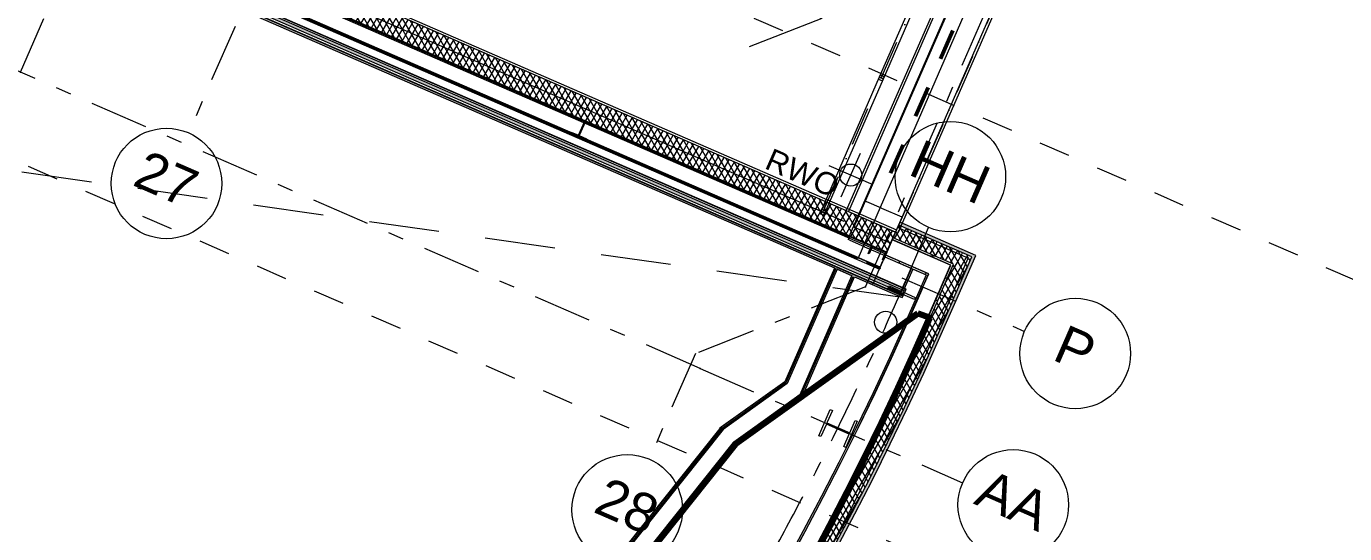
# Model space of a CAD drawing. Header units: millimetres. Extents: x -50172 to 90294, y -80883 to 956680.
# Drawn here: x -9031 to 2893, y -57114 to -52523 of the extents above; entities that cross this region are included whole.
import ezdxf
from ezdxf.enums import TextEntityAlignment as Align

# ---------------------------------------------------------------- set-up
doc = ezdxf.new("R2010")
doc.units = ezdxf.units.MM
doc.header["$MEASUREMENT"] = 0
for name, pattern in [('Dashed', [564.444447, 282.222223, -282.222223]), ('Dot & Dashed', [670.277762, 352.777767, -176.388884, 0, -141.111112]), ('Double Dashed', [1093.611073, 529.166651, -211.666656, 141.111112, -211.666656]), ('Long Dashed', [1058.333302, 634.99999, -423.333311])]:
    doc.linetypes.add(name, pattern=pattern)
for name, color, linetype in [('A-25-M_Curtain_Wall', 7, 'Continuous'), ('A-25-M_Wall_Ext', 7, 'Continuous'), ('A-25-M_Wall_Int', 7, 'Continuous'), ('A-95-MC_Marker_Section_P2.Marker', 7, 'Continuous'), ('COLUMN.IFC Import', 7, 'Continuous'), ('New_A-05-M_Gross_Int_Plant', 7, 'Continuous'), ('New_A-15-MG_Structural_Grid_Phase_2', 7, 'Continuous'), ('New_A-20-M_Floor_Slab', 7, 'Continuous'), ('New_A-20-M_Roof', 7, 'Continuous'), ('New_A-20-M_Roof_Accessory', 7, 'Continuous'), ('New_A-25-M_Wall_Ext', 7, 'Continuous'), ('New_A-25-M_Wall_Int', 7, 'Continuous'), ('New_A-95-D_1_100', 7, 'Continuous')]:
    doc.layers.add(name, color=color, linetype=linetype)
for name, color, linetype, lineweight, true_color in [('A-25-M_Curtain_Wall_Pen_No__69', 7, 'Continuous', 20, 0x606060), ('A-25-M_Wall_Ext_Pen_No__107', 7, 'Continuous', 15, 0xa6a6a6), ('A-25-M_Wall_Int_Pen_No__107', 7, 'Continuous', 15, 0xa6a6a6), ('New_A-15-MG_Structural_Grid_Phase_2_Pen_No__222', 7, 'Continuous', 13, 0x65af33), ('New_A-20-M_Roof_Accessory_Pen_No__61', 7, 'Continuous', 20, 0x6a6a6a), ('New_A-20-M_Roof_Accessory_Pen_No__81', 7, 'Continuous', 20, 0x6a6a6a), ('New_A-25-M_Wall_Ext_Pen_No__64', 7, 'Continuous', 20, 0x606060), ('New_A-25-M_Wall_Int_Pen_No__107', 7, 'Continuous', 15, 0xa6a6a6)]:
    doc.layers.add(name, color=color, linetype=linetype, lineweight=lineweight, true_color=true_color)
for name, color, linetype, lineweight in [('A-25-M_Curtain_Wall_Pen_No__90', 8, 'Continuous', 20), ('A-25-M_Wall_Ext_Pen_No__1', 7, 'Continuous', 13), ('A-25-M_Wall_Ext_Pen_No__87', 8, 'Continuous', 20), ('A-25-M_Wall_Int_Pen_No__1', 7, 'Continuous', 13), ('A-25-M_Wall_Int_Pen_No__87', 8, 'Continuous', 20), ('A-95-MC_Marker_Section_P2.Marker_Pen_No__1', 7, 'Continuous', 13), ('COLUMN.IFC Import_Pen_No__2', 8, 'Continuous', 15), ('New_A-05-M_Gross_Int_Plant_Pen_No__198', 7, 'Continuous', 100), ('New_A-20-M_Floor_Slab_Pen_No__89', 8, 'Continuous', 20), ('New_A-20-M_Roof_Accessory_Pen_No__1', 7, 'Continuous', 13), ('New_A-20-M_Roof_Accessory_Pen_No__156', 5, 'Continuous', 50), ('New_A-20-M_Roof_Pen_No__93', 8, 'Continuous', 13), ('New_A-25-M_Wall_Ext_Pen_No__16', 7, 'Continuous', 20), ('New_A-25-M_Wall_Ext_Pen_No__87', 8, 'Continuous', 20), ('New_A-25-M_Wall_Int_Pen_No__1', 7, 'Continuous', 13), ('New_A-25-M_Wall_Int_Pen_No__87', 8, 'Continuous', 20), ('New_A-95-D_1_100_Pen_No__1', 7, 'Continuous', 13), ('New_A-95-P_Drawing_Pen_No__1', 7, 'Continuous', 13), ('New_A-95-P_Text_1_50_GA_Pen_No__1', 7, 'Continuous', 13), ('New_ArchiCAD Zone Stamps_Pen_No__9', 7, 'Continuous', 13)]:
    doc.layers.add(name, color=color, linetype=linetype, lineweight=lineweight)
doc.styles.add('GENERATED_STYLE_2', font='')
doc.styles.add('GENERATED_STYLE_3', font='')
doc.styles.add('GENERATED_STYLE_4', font='')
doc.styles.get('GENERATED_STYLE_2').set_extended_font_data('Arial', bold=True)
doc.styles.get('GENERATED_STYLE_3').set_extended_font_data('Arial')
doc.styles.get('GENERATED_STYLE_4').set_extended_font_data('Swis721 BT')
doc.dimstyles.new('GENERATED_STYLE__2', dxfattribs={"dimtxt": 300, "dimasz": 95, "dimexe": 0.18, "dimexo": 0, "dimgap": 0.09, "dimtad": 1, "dimdec": 0, "dimzin": 0, "dimdsep": 46, "dimtxsty": 'GENERATED_STYLE_3', "dimblk": 'ARROWHEAD_2', "dimblk1": 'ARROWHEAD_2', "dimblk2": 'ARROWHEAD_2', "dimcen": 0.09, "dimclrd": 7, "dimclre": 7, "dimclrt": 7, "dimadec": 0, "dimazin": 0, "dimtfac": 1, "dimtdec": 4, "dimtmove": 0, "dimatfit": 3, "dimfxl": 1, "dimtolj": 1, "dimtzin": 0, "dimarcsym": 0})
pattern_1 = [(60, (0, 0), (-43.30127, 25), []), (120, (0, 0), (43.30127, 25), [])]
pattern_2 = [(0, (0, 0), (0, 200), [])]

# ---------------------------------------------------------------- blocks, each defined once
blk = doc.blocks.new('VENTS__4_1', base_point=(-27759, -71242))
at = {"layer": 'New_A-05-M_Gross_Int_Plant_Pen_No__198', "linetype": 'Continuous'}
for p, q in [((-969, -55122), (-2621, -56306)), ((-859, -55160), (-969, -55122)), ((-2621, -56306), (-9936, -65482))]:
    blk.add_line(p, q, dxfattribs=at)
blk.add_arc((-26646, -43925), 28129, 246.4404, 336.4588, dxfattribs=at)
at = {"layer": 'New_ArchiCAD Zone Stamps_Pen_No__9'}
for tag, height, style, p in [('ROOM_NAME', 200, 'GENERATED_STYLE_2', (-28182, -70863)), ('measuredAreaCode', 175, 'GENERATED_STYLE_3', (-28335, -71208)), ('DUMMY_649', 175, 'GENERATED_STYLE_3', (-28066, -71325)), ('DUMMY_650', 175, 'GENERATED_STYLE_3', (-27638, -71512)), ('DUMMY_651', 117, 'GENERATED_STYLE_3', (-27394, -71605))]:
    blk.add_attdef(tag, text='', height=height, rotation=336.4404, dxfattribs=dict(at, style=style)).set_placement(p, align=Align.TOP_LEFT)
blk = doc.blocks.new('Morph_1_1')
at = {"layer": 'New_A-20-M_Roof_Pen_No__93', "linetype": 'Continuous', "flags": 128}
for points in [[(870, -48781), (-1592, -54427)], [(-1592, -54427), (-6795, -52158)]]:
    blk.add_lwpolyline(points, dxfattribs=at)
blk = doc.blocks.new('Slab_6_1', base_point=(-1511, -54625))
at = {"layer": 'New_A-20-M_Floor_Slab_Pen_No__89', "linetype": 'Continuous', "flags": 128}
blk.add_lwpolyline([(-1511, -54625), (-7010, -52228), (-4428, -46307), (1065, -48702)], close=True, dxfattribs=at)
blk = doc.blocks.new('Wall_95_1', base_point=(-1377, -54861))
at = {"layer": 'New_A-25-M_Wall_Int_Pen_No__87', "linetype": 'Continuous', "flags": 128}
for points in [[(-6910, -52377), (-6842, -52221)], [(-6842, -52220), (-6823, -52176)], [(-6842, -52221), (-6842, -52220)], [(-6823, -52176), (-6822, -52175)], [(-6822, -52175), (-6816, -52161)], [(-1257, -54586), (-6816, -52161)], [(-6936, -52436), (-6930, -52423)], [(-6936, -52436), (-1721, -54710)], [(-6930, -52422), (-6911, -52378)], [(-6930, -52423), (-6930, -52422)], [(-6911, -52378), (-6910, -52377)], [(-1282, -54644), (-1263, -54600)], [(-1263, -54599), (-1257, -54586)], [(-1263, -54600), (-1263, -54599)], [(-1351, -54801), (-1283, -54645)], [(-1283, -54645), (-1282, -54644)], [(-1540, -54790), (-1377, -54861)], [(-1377, -54861), (-1371, -54847)], [(-1371, -54847), (-1370, -54846)], [(-1370, -54846), (-1351, -54802)], [(-1351, -54802), (-1351, -54801)]]:
    blk.add_lwpolyline(points, dxfattribs=at)
blk = doc.blocks.new('Wall_98_1', base_point=(-2170, -55740))
at = {"layer": 'New_A-25-M_Wall_Ext_Pen_No__87', "linetype": 'Continuous', "flags": 128}
for points in [[(-2170, -55740), (-2760, -56162)], [(-2622, -56307), (-2011, -55869)]]:
    blk.add_lwpolyline(points, dxfattribs=at)
blk = doc.blocks.new('Wall_99_1', base_point=(-2760, -56162))
at = {"layer": 'New_A-25-M_Wall_Ext_Pen_No__87', "linetype": 'Continuous', "flags": 128}
for points in [[(-2760, -56162), (-10074, -65339)], [(-9936, -65482), (-2622, -56307)]]:
    blk.add_lwpolyline(points, dxfattribs=at)
blk = doc.blocks.new('Wall_240_1', base_point=(-610, -52188))
at = {"layer": 'New_A-25-M_Wall_Ext_Pen_No__87', "linetype": 'Continuous', "flags": 128}
for points in [[(-610, -52188), (-1548, -54340)], [(-1213, -54486), (-275, -52334)], [(-1534, -54346), (-1548, -54340)], [(-1531, -54347), (-1534, -54346)], [(-1399, -54405), (-1531, -54347)], [(-1397, -54406), (-1399, -54405)], [(-1396, -54406), (-1397, -54406)], [(-1214, -54485), (-1396, -54406)], [(-1213, -54486), (-1214, -54485)]]:
    blk.add_lwpolyline(points, dxfattribs=at)
blk = doc.blocks.new('*X803')
at = {"layer": 'A-25-M_Wall_Int_Pen_No__107', "linetype": 'Continuous'}
blk.add_hatch(color=256, dxfattribs=at).paths.add_polyline_path([(-1083, -54920), (-7100, -52296), (-7110, -52319), (-1093, -54943)])
blk = doc.blocks.new('Wall_307_1', base_point=(-7125, -52354))
at = {"layer": 'A-25-M_Wall_Int_Pen_No__107', "linetype": 'Continuous'}
blk.add_hatch(color=256, dxfattribs=at).paths.add_polyline_path([(-1102, -54964), (-7119, -52340), (-7125, -52354), (-1108, -54978)])
at = {"layer": 'A-25-M_Wall_Int_Pen_No__107', "linetype": 'Continuous', "lineweight": 0, "true_color": 0x535353}
for points in [[(-1101, -54961), (-7118, -52338), (-7119, -52340), (-1102, -54964)], [(-1074, -54900), (-7091, -52276), (-7092, -52279), (-1075, -54903)]]:
    blk.add_hatch(color=251, dxfattribs=at).paths.add_polyline_path(points)
at = {"layer": 'A-25-M_Wall_Int_Pen_No__1', "linetype": 'Continuous'}
for p, q in [((-1102, -54964), (-7119, -52340)), ((-1101, -54961), (-7118, -52338)), ((-1093, -54943), (-7110, -52319)), ((-1083, -54920), (-7100, -52296)), ((-1075, -54903), (-7092, -52279))]:
    blk.add_line(p, q, dxfattribs=at)
at = {"layer": 'A-25-M_Wall_Int_Pen_No__1', "linetype": 'Continuous', "flags": 128}
for points in [[(-1074, -54900), (-7091, -52276)], [(-1698, -54720), (-1563, -54780)], [(-1540, -54790), (-1108, -54978)], [(-1102, -54964), (-1108, -54978)], [(-1101, -54961), (-1102, -54964)], [(-1093, -54943), (-1101, -54961)], [(-1083, -54920), (-1093, -54943)], [(-1075, -54903), (-1083, -54920)], [(-1074, -54900), (-1075, -54903)]]:
    blk.add_lwpolyline(points, dxfattribs=at)
at = {"layer": 'A-25-M_Wall_Int', "color": 250, "lineweight": 50, "true_color": 0x2a2a2a}
blk.add_blockref('*X803', (0, 0), dxfattribs=at)
blk = doc.blocks.new('Wall_380_1', base_point=(-444, -54595))
at = {"layer": 'A-25-M_Wall_Ext_Pen_No__107', "linetype": 'Continuous'}
blk.add_hatch(color=256, dxfattribs=at).paths.add_polyline_path([(-625, -55010), (-444, -54595), (-480, -54609), (-650, -55000)])
at = {"layer": 'A-25-M_Wall_Ext_Pen_No__107', "linetype": 'Continuous', "lineweight": 0, "true_color": 0x535353}
for points in [[(-781, -54943), (-668, -54683), (-671, -54684), (-783, -54942)], [(-921, -54883), (-868, -54762), (-871, -54763), (-923, -54882)]]:
    blk.add_hatch(color=251, dxfattribs=at).paths.add_polyline_path(points)
at = {"layer": 'A-25-M_Wall_Ext_Pen_No__107', "linetype": 'Continuous'}
h = blk.add_hatch(dxfattribs=at)
h.set_pattern_fill('Plywood_0001', color=256, style=0, pattern_type=2)
h.set_pattern_definition(pattern_2)
h.paths.add_polyline_path([(-765, -54950), (-644, -54674), (-668, -54683), (-781, -54943)])
h = blk.add_hatch(dxfattribs=at)
h.set_pattern_fill('Batt_Insulation_0001', color=256, style=0, pattern_type=2)
h.set_pattern_definition(pattern_1)
h.paths.add_polyline_path([(-673, -54990), (-513, -54622), (-644, -54674), (-765, -54950)])
h = blk.add_hatch(dxfattribs=at)
h.set_pattern_fill('Batt_Insulation_0001', color=256, style=0, pattern_type=2)
h.set_pattern_definition(pattern_1)
h.paths.add_polyline_path([(-650, -55000), (-480, -54609), (-513, -54622), (-673, -54990)])
h = blk.add_hatch(dxfattribs=at)
h.set_pattern_fill('Plaster_0001', color=256, style=0, pattern_type=2)
h.set_pattern_definition([(66.4404, (0, 0), (-158.76755, 69.2305), [0, -100]), (66.4404, (-59.4, 80.45), (-158.76755, 69.2305), [0, -100])])
h.paths.add_polyline_path([(-923, -54882), (-871, -54763), (-891, -54770), (-937, -54876)])
at = {"layer": 'A-25-M_Wall_Ext_Pen_No__1', "linetype": 'Continuous'}
for p, q in [((-783, -54942), (-671, -54684)), ((-781, -54943), (-668, -54683)), ((-765, -54950), (-644, -54674)), ((-673, -54990), (-513, -54622)), ((-650, -55000), (-480, -54609)), ((-923, -54882), (-871, -54763)), ((-921, -54883), (-868, -54762))]:
    blk.add_line(p, q, dxfattribs=at)
at = {"layer": 'A-25-M_Wall_Ext_Pen_No__1', "linetype": 'Continuous', "flags": 128}
for points in [[(-625, -55010), (-444, -54595)], [(-891, -54770), (-937, -54876)]]:
    blk.add_lwpolyline(points, dxfattribs=at)
blk = doc.blocks.new('Wall_381_1', base_point=(-38295, -69817))
at = {"layer": 'A-25-M_Wall_Ext_Pen_No__107', "linetype": 'Continuous'}
h = blk.add_hatch(dxfattribs=at)
h.set_pattern_fill('Batt_Insulation_0001', color=256, style=0, pattern_type=2)
h.set_pattern_definition(pattern_1)
h.paths.add_polyline_path([(-38273, -69770, 0.41731), (-673, -54990), (-765, -54950, -0.417301), (-38232, -69679)])
h = blk.add_hatch(dxfattribs=at)
h.set_pattern_fill('Plywood_0001', color=256, style=0, pattern_type=2)
h.set_pattern_definition(pattern_2)
h.paths.add_polyline_path([(-38232, -69679, 0.417301), (-765, -54950), (-781, -54943, -0.417299), (-38224, -69662)])
at = {"layer": 'A-25-M_Wall_Ext_Pen_No__107', "linetype": 'Continuous', "lineweight": 0, "true_color": 0x535353}
for points in [[(-38224, -69662, 0.417299), (-781, -54943), (-783, -54942, -0.417299), (-38223, -69660)], [(-38161, -69524, 0.417286), (-921, -54883), (-923, -54882, -0.417285), (-38160, -69522)]]:
    blk.add_hatch(color=251, dxfattribs=at).paths.add_polyline_path(points)
at = {"layer": 'A-25-M_Wall_Ext_Pen_No__107', "linetype": 'Continuous'}
h = blk.add_hatch(dxfattribs=at)
h.set_pattern_fill('Plaster_0001', color=256, style=0, pattern_type=2)
h.set_pattern_definition([(201.458, (0, 0), (-63.3617, 161.19955), [0, -100]), (201.458, (-14.85, -98.89), (-63.3617, 161.19955), [0, -100])])
h.paths.add_polyline_path([(-38160, -69522, 0.417285), (-923, -54882), (-937, -54876, -0.417284), (-38154, -69508)])
blk.add_hatch(color=256, dxfattribs=at).paths.add_polyline_path([(-38295, -69817, 0.417314), (-625, -55010), (-650, -55000, -0.417312), (-38283, -69792)])
h = blk.add_hatch(dxfattribs=at)
h.set_pattern_fill('Batt_Insulation_0001', color=256, style=0, pattern_type=2)
h.set_pattern_definition(pattern_1)
h.paths.add_polyline_path([(-38283, -69792, 0.417312), (-650, -55000), (-673, -54990, -0.41731), (-38273, -69770)])
at = {"layer": 'A-25-M_Wall_Ext_Pen_No__1', "linetype": 'Continuous'}
for radius, start, end in [(28318, 246.1585, 336.7618), (28300, 246.159, 336.7619), (28298, 246.159, 336.7619), (28148, 246.1625, 336.7628), (28146, 246.1625, 336.7628), (28131, 246.1629, 336.7629), (28470, 246.1551, 336.7609), (28443, 246.1557, 336.7611), (28418, 246.1562, 336.7612)]:
    blk.add_arc((-26785, -43777), radius, start, end, dxfattribs=at)
blk = doc.blocks.new('Wall_383_1', base_point=(-444, -54595))
at = {"layer": 'A-25-M_Wall_Ext_Pen_No__107', "linetype": 'Continuous'}
h = blk.add_hatch(dxfattribs=at)
h.set_pattern_fill('Batt_Insulation_0001', color=256, style=0, pattern_type=2)
h.set_pattern_definition(pattern_1)
h.paths.add_polyline_path([(-513, -54622), (-1150, -54344), (-1190, -54436), (-644, -54674)])
h = blk.add_hatch(dxfattribs=at)
h.set_pattern_fill('Batt_Insulation_0001', color=256, style=0, pattern_type=2)
h.set_pattern_definition(pattern_1)
h.paths.add_polyline_path([(-480, -54609), (-1140, -54321), (-1150, -54344), (-513, -54622)])
blk.add_hatch(color=256, dxfattribs=at).paths.add_polyline_path([(-444, -54595), (-1130, -54296), (-1140, -54321), (-480, -54609)])
h = blk.add_hatch(dxfattribs=at)
h.set_pattern_fill('Plywood_0001', color=256, style=0, pattern_type=2)
h.set_pattern_definition(pattern_2)
h.paths.add_polyline_path([(-644, -54674), (-1190, -54436), (-1198, -54452), (-668, -54683)])
at = {"layer": 'A-25-M_Wall_Ext_Pen_No__107', "linetype": 'Continuous', "lineweight": 0, "true_color": 0x535353}
for points in [[(-668, -54683), (-1198, -54452), (-1198, -54454), (-671, -54684)], [(-868, -54762), (-1258, -54592), (-1259, -54593), (-871, -54763)]]:
    blk.add_hatch(color=251, dxfattribs=at).paths.add_polyline_path(points)
at = {"layer": 'A-25-M_Wall_Ext_Pen_No__107', "linetype": 'Continuous'}
h = blk.add_hatch(dxfattribs=at)
h.set_pattern_fill('Plaster_0001', color=256, style=0, pattern_type=2)
h.set_pattern_definition([(156.4404, (0, 0), (69.2305, 158.76755), [0, -100]), (156.4404, (-80.45, -59.4), (69.2305, 158.76755), [0, -100])])
h.paths.add_polyline_path([(-871, -54763), (-1259, -54593), (-1265, -54607), (-891, -54770)])
at = {"layer": 'A-25-M_Wall_Ext_Pen_No__1', "linetype": 'Continuous'}
for p, q in [((-513, -54622), (-1150, -54344)), ((-480, -54609), (-1140, -54321)), ((-668, -54683), (-1198, -54452)), ((-671, -54684), (-1198, -54454)), ((-644, -54674), (-1190, -54436)), ((-871, -54763), (-1259, -54593)), ((-868, -54762), (-1258, -54592))]:
    blk.add_line(p, q, dxfattribs=at)
at = {"layer": 'A-25-M_Wall_Ext_Pen_No__1', "linetype": 'Continuous', "flags": 128}
for points in [[(-1130, -54296), (-1265, -54607)], [(-444, -54595), (-1130, -54296)], [(-1265, -54607), (-891, -54770)]]:
    blk.add_lwpolyline(points, dxfattribs=at)
blk = doc.blocks.new('Wall_384_1', base_point=(-1111, -54250))
at = {"layer": 'A-25-M_Wall_Int_Pen_No__87', "linetype": 'Continuous', "flags": 128}
for points in [[(-1445, -54104), (-1544, -54330)], [(-1431, -54110), (-1445, -54104)], [(-1429, -54111), (-1431, -54110)], [(-1297, -54169), (-1429, -54111)], [(-1294, -54170), (-1297, -54169)], [(-1293, -54170), (-1294, -54170)], [(-1111, -54250), (-1293, -54170)], [(-1263, -54599), (-1111, -54250)], [(-1111, -54250), (-1111, -54250)], [(-1583, -54421), (-1597, -54453)], [(-1584, -54459), (-1597, -54453)], [(-1581, -54461), (-1584, -54459)], [(-1449, -54518), (-1581, -54461)], [(-1446, -54519), (-1449, -54518)], [(-1446, -54520), (-1446, -54519)], [(-1264, -54599), (-1446, -54520)], [(-1263, -54599), (-1264, -54599)]]:
    blk.add_lwpolyline(points, dxfattribs=at)
blk = doc.blocks.new('Wall_386_1', base_point=(843, -48606))
at = {"layer": 'A-25-M_Wall_Ext_Pen_No__87', "linetype": 'Continuous', "flags": 128}
for points in [[(706, -48922), (-1595, -54199)], [(-1504, -54239), (797, -48962)], [(-1595, -54199), (-1594, -54199)], [(-1594, -54199), (-1504, -54239)]]:
    blk.add_lwpolyline(points, dxfattribs=at)
blk = doc.blocks.new('Wall_387_1', base_point=(-1721, -54710))
at = {"layer": 'A-25-M_Wall_Ext_Pen_No__87', "linetype": 'Continuous', "flags": 128}
for points in [[(-1721, -54710), (-2170, -55740)], [(-2011, -55869), (-1540, -54790)]]:
    blk.add_lwpolyline(points, dxfattribs=at)
blk = doc.blocks.new('Wall_390_1', base_point=(-6943, -52084))
at = {"layer": 'A-25-M_Wall_Ext_Pen_No__87', "linetype": 'Continuous', "flags": 128}
for points in [[(-6943, -52084), (-6942, -52082)], [(-6943, -52084), (-6792, -52150)], [(-6942, -52082), (-6903, -51993)], [(-6752, -52059), (-6903, -51993)], [(-1635, -54290), (-6660, -52099)], [(-6700, -52190), (-1675, -54381)]]:
    blk.add_lwpolyline(points, dxfattribs=at)
blk = doc.blocks.new('Wall_395_1', base_point=(-1721, -54710))
at = {"layer": 'A-25-M_Wall_Ext_Pen_No__107', "linetype": 'Continuous'}
for points in [[(-1721, -54710), (-2170, -55740), (-2160, -55748), (-1710, -54715)], [(-1710, -54715), (-2160, -55748), (-2150, -55756), (-1698, -54720)], [(-2021, -55861), (-1551, -54785), (-1563, -54780), (-2031, -55853)], [(-2011, -55869), (-1540, -54790), (-1551, -54785), (-2021, -55861)]]:
    blk.add_hatch(color=256, dxfattribs=at).paths.add_polyline_path(points)
at = {"layer": 'A-25-M_Wall_Ext_Pen_No__1', "linetype": 'Continuous'}
for p, q in [((-1710, -54715), (-2160, -55748)), ((-1698, -54720), (-2150, -55756)), ((-2031, -55853), (-1563, -54780)), ((-2021, -55861), (-1551, -54785))]:
    blk.add_line(p, q, dxfattribs=at)
at = {"layer": 'A-25-M_Wall_Ext_Pen_No__1', "linetype": 'Continuous', "flags": 128}
for points in [[(-1721, -54710), (-2170, -55740)], [(-1563, -54780), (-1698, -54720)], [(-2011, -55869), (-1540, -54790)]]:
    blk.add_lwpolyline(points, dxfattribs=at)
blk = doc.blocks.new('Wall_396_1', base_point=(-2170, -55740))
at = {"layer": 'A-25-M_Wall_Ext_Pen_No__107', "linetype": 'Continuous'}
for points in [[(-2170, -55740), (-2746, -56152), (-2737, -56162), (-2160, -55748)], [(-2160, -55748), (-2737, -56162), (-2728, -56171), (-2150, -55756)], [(-2617, -56288), (-2021, -55861), (-2031, -55853), (-2625, -56279)], [(-2608, -56297), (-2011, -55869), (-2021, -55861), (-2617, -56288)]]:
    blk.add_hatch(color=256, dxfattribs=at).paths.add_polyline_path(points)
at = {"layer": 'A-25-M_Wall_Ext_Pen_No__1', "linetype": 'Continuous'}
for p, q in [((-2160, -55748), (-2737, -56162)), ((-2150, -55756), (-2728, -56171)), ((-2625, -56279), (-2031, -55853)), ((-2617, -56288), (-2021, -55861))]:
    blk.add_line(p, q, dxfattribs=at)
at = {"layer": 'A-25-M_Wall_Ext_Pen_No__1', "linetype": 'Continuous', "flags": 128}
for points in [[(-2170, -55740), (-2746, -56152)], [(-2608, -56297), (-2011, -55869)]]:
    blk.add_lwpolyline(points, dxfattribs=at)
blk = doc.blocks.new('Wall_397_1', base_point=(-2746, -56152))
at = {"layer": 'A-25-M_Wall_Ext_Pen_No__107', "linetype": 'Continuous'}
for points in [[(-2746, -56152), (-10078, -65341), (-10069, -65350), (-2737, -56162)], [(-2737, -56162), (-10069, -65350), (-10060, -65359), (-2728, -56171)], [(-9948, -65476), (-2617, -56288), (-2625, -56279), (-9956, -65467)], [(-9939, -65485), (-2608, -56297), (-2617, -56288), (-9948, -65476)]]:
    blk.add_hatch(color=256, dxfattribs=at).paths.add_polyline_path(points)
at = {"layer": 'A-25-M_Wall_Ext_Pen_No__1', "linetype": 'Continuous'}
for p, q in [((-2737, -56162), (-10069, -65350)), ((-2728, -56171), (-10060, -65359)), ((-9956, -65467), (-2625, -56279)), ((-9948, -65476), (-2617, -56288))]:
    blk.add_line(p, q, dxfattribs=at)
at = {"layer": 'A-25-M_Wall_Ext_Pen_No__1', "linetype": 'Continuous', "flags": 128}
for points in [[(-2746, -56152), (-10078, -65341)], [(-9939, -65485), (-2608, -56297)]]:
    blk.add_lwpolyline(points, dxfattribs=at)
blk = doc.blocks.new('Railing Horizontal 19_5')
at = {"layer": 'New_A-25-M_Wall_Ext_Pen_No__16', "linetype": 'Dot & Dashed'}
blk.add_line((0, 0), (1510, 0), dxfattribs=at)
at = {"layer": 'New_A-25-M_Wall_Ext_Pen_No__64', "linetype": 'Continuous'}
for p, q in [((20, 20), (-20, 20)), ((-20, 20), (-20, -20)), ((0, 20), (0, -20)), ((1510, 20), (0, 20)), ((20, -20), (20, 20)), ((1530, 20), (1490, 20)), ((1490, 20), (1490, -20)), ((1510, -20), (1510, 20)), ((1530, -20), (1530, 20)), ((-20, -20), (20, -20)), ((0, -20), (1510, -20)), ((1490, -20), (1530, -20))]:
    blk.add_line(p, q, dxfattribs=at)
blk = doc.blocks.new('Railing Horizontal 19_7')
at = {"layer": 'New_A-25-M_Wall_Ext_Pen_No__16', "linetype": 'Dot & Dashed'}
blk.add_line((0, 0), (1325, 0), dxfattribs=at)
at = {"layer": 'New_A-25-M_Wall_Ext_Pen_No__64', "linetype": 'Continuous'}
for p, q in [((20, 20), (-20, 20)), ((-20, 20), (-20, -20)), ((0, 20), (0, -20)), ((1325, 20), (0, 20)), ((20, -20), (20, 20)), ((1345, 20), (1305, 20)), ((1305, 20), (1305, -20)), ((1325, -20), (1325, 20)), ((1345, -20), (1345, 20)), ((-20, -20), (20, -20)), ((0, -20), (1325, -20)), ((1305, -20), (1345, -20))]:
    blk.add_line(p, q, dxfattribs=at)
blk = doc.blocks.new('Standard grid marker_15')
at = {"layer": 'New_A-15-MG_Structural_Grid_Phase_2_Pen_No__222', "linetype": 'Double Dashed'}
for q in [(0, 0), (20064, 0)]:
    blk.add_line((2591, 0), q, dxfattribs=at)
at = {"layer": 'New_A-15-MG_Structural_Grid_Phase_2_Pen_No__222', "linetype": 'Continuous'}
blk.add_circle((-500, 0), 500, dxfattribs=at)
at = {"layer": 'New_A-15-MG_Structural_Grid_Phase_2_Pen_No__222', "linetype": 'Double Dashed'}
blk.add_point((2591, 0), dxfattribs=at)
blk.add_point((2591, 0), dxfattribs=at)
at = {"layer": 'New_A-15-MG_Structural_Grid_Phase_2_Pen_No__222', "style": 'GENERATED_STYLE_4'}
for tag, p in [('AC_MarkerText_1_0', (-500, 43)), ('AC_MarkerText_1_1', (23154, 43))]:
    blk.add_attdef(tag, text='', height=350, rotation=180, dxfattribs=at).set_placement(p, align=Align.MIDDLE_CENTER)
blk = doc.blocks.new('Standard grid marker_22')
at = {"layer": 'New_A-15-MG_Structural_Grid_Phase_2_Pen_No__222', "linetype": 'Double Dashed'}
blk.add_line((0, 0), (1480, 0), dxfattribs=at)
for p in [(0, 0), (1480, 0)]:
    blk.add_point(p, dxfattribs=at)
blk = doc.blocks.new('Standard grid marker_26')
at = {"layer": 'New_A-15-MG_Structural_Grid_Phase_2_Pen_No__222', "linetype": 'Double Dashed'}
for p in [(-311, 27976), (-826, 27970)]:
    blk.add_line(p, (-826, 27970), dxfattribs=at)
at = {"layer": 'New_A-15-MG_Structural_Grid_Phase_2_Pen_No__222', "linetype": 'Continuous'}
blk.add_circle((-1326, 27965), 500, dxfattribs=at)
at = {"layer": 'New_A-15-MG_Structural_Grid_Phase_2_Pen_No__222', "linetype": 'Double Dashed'}
blk.add_arc((0, 0), 27978, 0, 90.636, dxfattribs=at)
blk.add_point((-826, 27970), dxfattribs=at)
at = {"layer": 'New_A-15-MG_Structural_Grid_Phase_2_Pen_No__222', "style": 'GENERATED_STYLE_4'}
blk.add_attdef('AC_MarkerText_1', text='', height=350, rotation=90.3066, dxfattribs=at).set_placement((-1326, 28008), align=Align.MIDDLE_CENTER)
blk = doc.blocks.new('Column 119')
at = {"layer": 'COLUMN.IFC Import_Pen_No__2', "linetype": 'Continuous'}
for p, q in [((-37.5, 65), (-37.5, 75)), ((-37.5, 75), (37.5, 75)), ((32, 65), (-37.5, 65)), ((32, -65), (32, 65)), ((37.5, 75), (37.5, -75)), ((-37.5, -75), (-37.5, -65)), ((-37.5, -65), (32, -65)), ((37.5, -75), (-37.5, -75))]:
    blk.add_line(p, q, dxfattribs=at)
blk = doc.blocks.new('Column 145')
at = {"layer": 'COLUMN.IFC Import_Pen_No__2', "linetype": 'Continuous'}
for p, q in [((-129.4, 133.35), (129.4, 133.35)), ((-129.4, 112.85), (-129.4, 133.35)), ((129.4, 133.35), (129.4, 112.85)), ((-6.4, 112.85), (-129.4, 112.85)), ((-6.4, -112.85), (-6.4, 112.85)), ((6.4, 112.85), (6.4, -112.85)), ((129.4, 112.85), (6.4, 112.85)), ((-129.4, -112.85), (-6.4, -112.85)), ((-129.4, -133.35), (-129.4, -112.85)), ((6.4, -112.85), (129.4, -112.85)), ((129.4, -112.85), (129.4, -133.35)), ((129.4, -133.35), (-129.4, -133.35))]:
    blk.add_line(p, q, dxfattribs=at)
blk = doc.blocks.new('Column 147')
at = {"layer": 'COLUMN.IFC Import_Pen_No__2', "linetype": 'Continuous'}
for p, q in [((-76.1, 76.2), (76.1, 76.2)), ((-76.1, 69.4), (-76.1, 76.2)), ((-2.9, 69.4), (-76.1, 69.4)), ((-2.9, -69.4), (-2.9, 69.4)), ((2.9, 69.4), (2.9, -69.4)), ((76.1, 69.4), (2.9, 69.4)), ((76.1, 76.2), (76.1, 69.4)), ((-76.1, -69.4), (-2.9, -69.4)), ((-76.1, -76.2), (-76.1, -69.4)), ((76.1, -76.2), (-76.1, -76.2)), ((2.9, -69.4), (76.1, -69.4)), ((76.1, -69.4), (76.1, -76.2))]:
    blk.add_line(p, q, dxfattribs=at)
blk = doc.blocks.new('Beam_3_1', base_point=(1134, -49109))
at = {"layer": 'A-25-M_Curtain_Wall_Pen_No__69', "linetype": 'Dot & Dashed'}
blk.add_line((1134, -49109), (-1167, -54385), dxfattribs=at)
at = {"layer": 'A-25-M_Curtain_Wall_Pen_No__90', "linetype": 'Continuous'}
for p, q in [((687, -48914), (-1614, -54190)), ((1153, -49117), (-1148, -54394)), ((-1614, -54190), (-1148, -54394))]:
    blk.add_line(p, q, dxfattribs=at)
blk = doc.blocks.new('Beam_6_1', base_point=(-6791, -52150))
at = {"layer": 'A-25-M_Curtain_Wall_Pen_No__69', "linetype": 'Dot & Dashed'}
blk.add_line((-6791, -52150), (-1249, -54567), dxfattribs=at)
at = {"layer": 'A-25-M_Curtain_Wall_Pen_No__90', "linetype": 'Continuous'}
for p, q in [((-6501, -52036), (-1161, -54365)), ((-6791, -52150), (-1249, -54567)), ((-1249, -54567), (-1161, -54365))]:
    blk.add_line(p, q, dxfattribs=at)
blk = doc.blocks.new('Polyline_1_1', base_point=(-1835, -52450))
at = {"layer": 'New_A-20-M_Roof_Accessory_Pen_No__1', "linetype": 'Continuous'}
for q in [(-2094, -51792), (-2493, -52709)]:
    blk.add_line((-1835, -52450), q, dxfattribs=at)
at = {"layer": 'New_A-20-M_Roof_Accessory_Pen_No__81', "linetype": 'Continuous', "flags": 128}
blk.add_lwpolyline([(-1835, -52450), (-5147, -51007)], dxfattribs=at)
blk = doc.blocks.new('*D1318')
at = {"layer": 'New_A-95-D_1_100_Pen_No__1', "linetype": 'Continuous'}
for p, q in [((-21208, -48775), (-21032, -48554)), ((-21023, -48601), (-21158, -48654)), ((-21138, -48589), (-21091, -48628)), ((-21091, -48628), (-6215, -60497)), ((-6333, -60645), (-6157, -60424)), ((-6282, -60524), (-6148, -60471)), ((-6215, -60497), (-6167, -60535))]:
    blk.add_line(p, q, dxfattribs=at)
at = {"layer": 'New_A-95-D_1_100_Pen_No__1', "insert": (-14107, -54123), "char_height": 300, "attachment_point": 7, "rotation": 321.4127, "style": 'GENERATED_STYLE_3'}
blk.add_mtext('\\A1;{\\fArial|b0|i0|c0|p34;19,031}', dxfattribs=at)
blk = doc.blocks.new('ARROWHEAD_2')
at = {"color": 0, "linetype": 'Continuous', "lineweight": 0}
for p, q in [((0, 0), (-1, 0)), ((-0.38, -0.66), (0.38, 0.66))]:
    blk.add_line(p, q, dxfattribs=at)
blk = doc.blocks.new('Wall_457_1', base_point=(-1315, -54719))
at = {"layer": 'New_A-25-M_Wall_Int_Pen_No__107', "linetype": 'Continuous'}
h = blk.add_hatch(dxfattribs=at)
h.set_pattern_fill('Batt_Insulation_0001', color=256, style=0, pattern_type=2)
h.set_pattern_definition(pattern_1)
h.paths.add_polyline_path([(-1169, -54385), (-6877, -51896), (-6957, -52078), (-1249, -54567)])
for points in [[(-1169, -54384), (-6877, -51895), (-6877, -51896), (-1169, -54385)], [(-1249, -54567), (-6957, -52078), (-6957, -52079), (-1249, -54568)]]:
    blk.add_hatch(color=256, dxfattribs=at).paths.add_polyline_path(points)
at = {"layer": 'New_A-25-M_Wall_Int_Pen_No__107', "linetype": 'Continuous', "lineweight": 0, "true_color": 0x535353}
for points in [[(-1249, -54568), (-6957, -52079), (-6958, -52082), (-1250, -54571)], [(-1308, -54702), (-7016, -52214), (-7017, -52216), (-1309, -54705)]]:
    blk.add_hatch(color=251, dxfattribs=at).paths.add_polyline_path(points)
at = {"layer": 'New_A-25-M_Wall_Int_Pen_No__107', "linetype": 'Continuous'}
h = blk.add_hatch(dxfattribs=at)
h.set_pattern_fill('Plaster_0001', color=256, style=0, pattern_type=2)
h.set_pattern_definition([(156.4404, (0, 0), (69.2305, 158.76755), [0, -100]), (156.4404, (-80.45, -59.4), (69.2305, 158.76755), [0, -100])])
h.paths.add_polyline_path([(-1309, -54705), (-7017, -52216), (-7023, -52230), (-1315, -54719)])
at = {"layer": 'New_A-25-M_Wall_Int_Pen_No__1', "linetype": 'Continuous'}
for p, q in [((-1169, -54385), (-6877, -51896)), ((-1250, -54571), (-6958, -52082)), ((-1249, -54567), (-6957, -52078)), ((-1249, -54568), (-6957, -52079)), ((-1309, -54705), (-7017, -52216)), ((-1308, -54702), (-7016, -52214))]:
    blk.add_line(p, q, dxfattribs=at)
at = {"layer": 'New_A-25-M_Wall_Int_Pen_No__1', "linetype": 'Continuous', "flags": 128}
for points in [[(-6877, -51895), (-7023, -52230)], [(-1169, -54384), (-6877, -51895)], [(-7023, -52230), (-1315, -54719)], [(-1315, -54719), (-1169, -54384)]]:
    blk.add_lwpolyline(points, dxfattribs=at)
blk = doc.blocks.new('Standard grid marker_35')
at = {"layer": 'New_A-15-MG_Structural_Grid_Phase_2_Pen_No__222', "linetype": 'Double Dashed'}
for p, q in [((1042, 1170), (0, 1170)), ((2212, 0), (1042, 1170)), ((2212, 0), (53473, 0))]:
    blk.add_line(p, q, dxfattribs=at)
at = {"layer": 'New_A-15-MG_Structural_Grid_Phase_2_Pen_No__222', "linetype": 'Continuous'}
blk.add_circle((-500, 1170), 500, dxfattribs=at)
at = {"layer": 'New_A-15-MG_Structural_Grid_Phase_2_Pen_No__222', "linetype": 'Double Dashed'}
blk.add_point((2212, 0), dxfattribs=at)
at = {"layer": 'New_A-15-MG_Structural_Grid_Phase_2_Pen_No__222', "style": 'GENERATED_STYLE_4'}
for tag, p in [('AC_MarkerText_1_0', (-500, 1206)), ('AC_MarkerText_1_1', (56184, 1206))]:
    blk.add_attdef(tag, text='', height=350, rotation=270, dxfattribs=at).set_placement(p, align=Align.MIDDLE_CENTER)
blk = doc.blocks.new('Standard grid marker_42')
at = {"layer": 'New_A-15-MG_Structural_Grid_Phase_2_Pen_No__222', "linetype": 'Double Dashed'}
for q in [(0, 0), (16869, 0)]:
    blk.add_line((6679, 0), q, dxfattribs=at)
at = {"layer": 'New_A-15-MG_Structural_Grid_Phase_2_Pen_No__222', "linetype": 'Continuous'}
blk.add_circle((-500, 0), 500, dxfattribs=at)
at = {"layer": 'New_A-15-MG_Structural_Grid_Phase_2_Pen_No__222', "linetype": 'Double Dashed'}
blk.add_point((6679, 0), dxfattribs=at)
blk.add_point((6679, 0), dxfattribs=at)
at = {"layer": 'New_A-15-MG_Structural_Grid_Phase_2_Pen_No__222', "style": 'GENERATED_STYLE_4'}
for tag, p in [('AC_MarkerText_1_0', (-500, 43)), ('AC_MarkerText_1_1', (24048, 43))]:
    blk.add_attdef(tag, text='', height=350, rotation=180, dxfattribs=at).set_placement(p, align=Align.MIDDLE_CENTER)
blk = doc.blocks.new('Standard grid marker_47')
at = {"layer": 'New_A-15-MG_Structural_Grid_Phase_2_Pen_No__222', "linetype": 'Double Dashed'}
blk.add_line((1051, 0), (0, 0), dxfattribs=at)
at = {"layer": 'New_A-15-MG_Structural_Grid_Phase_2_Pen_No__222', "linetype": 'Continuous'}
blk.add_circle((-500, 0), 500, dxfattribs=at)
at = {"layer": 'New_A-15-MG_Structural_Grid_Phase_2_Pen_No__222', "style": 'GENERATED_STYLE_4'}
for tag, p in [('AC_MarkerText_1_0', (-500, 41)), ('AC_MarkerText_1_1', (22613, 41))]:
    blk.add_attdef(tag, text='', height=350, rotation=270, dxfattribs=at).set_placement(p, align=Align.MIDDLE_CENTER)
blk = doc.blocks.new('Cutting Plane_6_1', base_point=(10470, -62287))
at = {"layer": 'A-95-MC_Marker_Section_P2.Marker_Pen_No__1', "linetype": 'Dashed'}
blk.add_line((3665, -59319), (-44301, -38404), dxfattribs=at)
blk = doc.blocks.new('Cutting Plane_8_1', base_point=(12010, -58755))
at = {"layer": 'A-95-MC_Marker_Section_P2.Marker_Pen_No__1', "linetype": 'Dashed'}
blk.add_line((11781, -58655), (-40955, -35660), dxfattribs=at)

msp = doc.modelspace()

# ---------------------------------------------------------------- linework, layer by layer
at = {"layer": 'New_A-20-M_Roof_Accessory_Pen_No__156', "linetype": 'Dashed', "flags": 128}
msp.add_lwpolyline([(-1213.9, -53852.7), (967.4, -48850.2)], dxfattribs=at)
at = {"layer": 'New_A-20-M_Roof_Accessory_Pen_No__61', "linetype": 'Continuous', "flags": 128}
for points in [[(-1660.2, -54066.4), (-1487.5, -53670.5)], [(-1771.8, -53782.2), (-1375.9, -53954.8)]]:
    msp.add_lwpolyline(points, dxfattribs=at)
at = {"layer": 'New_A-20-M_Roof_Accessory_Pen_No__61', "linetype": 'Continuous'}
for centre in [(-1573.8, -53868.5), (-1258, -55200.5)]:
    msp.add_circle(centre, 100, dxfattribs=at)
at = {"layer": 'New_A-95-P_Drawing_Pen_No__1', "linetype": 'Long Dashed'}
msp.add_line((-1107.7, -54978), (-29877.6, -50873.6), dxfattribs=at)

# ---------------------------------------------------------------- block references
at = {"layer": 'A-25-M_Curtain_Wall', "color": 8, "lineweight": 20}
for name, p in [('Beam_3_1', (1133.6, -49108.5)), ('Beam_6_1', (-6791.5, -52150.4))]:
    msp.add_blockref(name, p, dxfattribs=at)
at = {"layer": 'A-25-M_Wall_Ext', "color": 250, "lineweight": 50, "true_color": 0x2a2a2a}
for name, p in [('Wall_386_1', (843.4, -48605.6)), ('Wall_390_1', (-6943.2, -52084.3)), ('Wall_383_1', (-444.3, -54595.2)), ('Wall_380_1', (-444.3, -54595.2)), ('Wall_387_1', (-1721.4, -54710.4)), ('Wall_395_1', (-1721.4, -54710.4)), ('Wall_381_1', (-38294.6, -69816.9)), ('Wall_396_1', (-2170.2, -55739.8)), ('Wall_397_1', (-2745.8, -56152.5))]:
    msp.add_blockref(name, p, dxfattribs=at)
at = {"layer": 'A-25-M_Wall_Int', "color": 250, "lineweight": 50, "true_color": 0x2a2a2a}
for name, p in [('Wall_307_1', (-7124.8, -52354.2)), ('Wall_384_1', (-1110.6, -54250.1))]:
    msp.add_blockref(name, p, dxfattribs=at)
at = {"layer": 'A-95-MC_Marker_Section_P2.Marker'}
for name, p in [('Cutting Plane_8_1', (12010.4, -58755.3)), ('Cutting Plane_6_1', (10470.5, -62286.8))]:
    msp.add_blockref(name, p, dxfattribs=at)
at = {"layer": 'COLUMN.IFC Import', "linetype": 'Continuous', "zscale": 1000}
for name, p, rotation in [('Column 147', (-4004.9, -53446.5), 336.4404115839877), ('Column 119', (-1332.8, -54573.2), 66.44041158398767), ('Column 145', (-1064.2, -54820.7), 336.4404115839877), ('Column 145', (-1688.7, -56162.6), 66.44041158398767)]:
    msp.add_blockref(name, p, dxfattribs=dict(at, rotation=rotation))
at = {"layer": 'New_A-05-M_Gross_Int_Plant', "linetype": 'Continuous'}
msp.add_blockref('VENTS__4_1', (-27758.6, -71241.6), dxfattribs=at)
at = {"layer": 'New_A-15-MG_Structural_Grid_Phase_2', "color": 8, "linetype": 'Continuous', "lineweight": 15}
ref = msp.add_blockref('Standard grid marker_35', (-2323.9, -56907.5), dxfattribs=dict(at, zscale=1000, rotation=66.44041158399293))
ref.add_attrib('AC_MarkerText_1', '28', dxfattribs={"layer": 'New_A-15-MG_Structural_Grid_Phase_2_Pen_No__222', "color": 85, "true_color": 0x65af33, "height": 350, "rotation": 336.44041, "style": 'GENERATED_STYLE_4'}).set_placement((-3596.1, -56862), align=Align.MIDDLE_CENTER)
ref = msp.add_blockref('Standard grid marker_47', (-7563.3, -53486.5), dxfattribs=dict(at, zscale=1000, rotation=66.44041158399143))
ref.add_attrib('AC_MarkerText_1', '27', dxfattribs={"layer": 'New_A-15-MG_Structural_Grid_Phase_2_Pen_No__222', "color": 85, "true_color": 0x65af33, "height": 350, "rotation": 336.44041, "style": 'GENERATED_STYLE_4'}).set_placement((-7763.2, -53903.6), align=Align.MIDDLE_CENTER)
ref = msp.add_blockref('Standard grid marker_26', (-26783.5, -43781.2), dxfattribs=dict(at, zscale=1000, rotation=246.1337837427074))
ref.add_attrib('AC_MarkerText_1', 'HH', dxfattribs={"layer": 'New_A-15-MG_Structural_Grid_Phase_2_Pen_No__222', "color": 85, "true_color": 0x65af33, "height": 350, "rotation": 336.44041, "style": 'GENERATED_STYLE_4'}).set_placement((-673.6, -53839.5), align=Align.MIDDLE_CENTER)
ref = msp.add_blockref('Standard grid marker_42', (-1.9, -55283.6), dxfattribs=dict(at, zscale=1000, rotation=156.4404115839929))
ref.add_attrib('AC_MarkerText_1', 'P', dxfattribs={"layer": 'New_A-15-MG_Structural_Grid_Phase_2_Pen_No__222', "color": 85, "true_color": 0x65af33, "height": 350, "rotation": 336.44041, "style": 'GENERATED_STYLE_4'}).set_placement((456.4, -55440), align=Align.MIDDLE_CENTER)
ref = msp.add_blockref('Standard grid marker_15', (-562.6, -56653.6), dxfattribs=dict(at, zscale=1000, rotation=156.4404115839914))
ref.add_attrib('AC_MarkerText_1', 'AA', dxfattribs={"layer": 'New_A-15-MG_Structural_Grid_Phase_2_Pen_No__222', "color": 85, "true_color": 0x65af33, "height": 350, "rotation": 336.44041, "style": 'GENERATED_STYLE_4'}).set_placement((-104.3, -56810), align=Align.MIDDLE_CENTER)
at = {"layer": 'New_A-15-MG_Structural_Grid_Phase_2', "color": 8, "linetype": 'Continuous', "lineweight": 15, "zscale": 1000, "rotation": 66.44041158399143}
msp.add_blockref('Standard grid marker_22', (-9083.7, -52938), dxfattribs=at)
at = {"layer": 'New_A-20-M_Floor_Slab', "color": 8, "linetype": 'Continuous', "lineweight": 20}
msp.add_blockref('Slab_6_1', (-1511.4, -54625.4), dxfattribs=at)
at = {"layer": 'New_A-20-M_Roof', "linetype": 'Continuous', "lineweight": 0}
msp.add_blockref('Morph_1_1', (0, 0), dxfattribs=at)
at = {"layer": 'New_A-20-M_Roof_Accessory', "color": 251, "linetype": 'Continuous', "lineweight": 20, "true_color": 0x6a6a6a}
msp.add_blockref('Polyline_1_1', (-1835.3, -52450.4), dxfattribs=at)
at = {"layer": 'New_A-25-M_Wall_Ext', "color": 251, "linetype": 'Continuous', "lineweight": 20, "true_color": 0x606060, "zscale": 1000}
for name, p, rotation in [('Railing Horizontal 19_5', (-1297.9, -52990.2), 66.44041158399838), ('Railing Horizontal 19_7', (-1827.5, -54204.9), 66.44041158399864)]:
    msp.add_blockref(name, p, dxfattribs=dict(at, rotation=rotation))
at = {"layer": 'New_A-25-M_Wall_Ext', "color": 250, "lineweight": 50, "true_color": 0x2a2a2a}
for name, p in [('Wall_240_1', (-609.8, -52188.4)), ('Wall_98_1', (-2170.2, -55739.8)), ('Wall_99_1', (-2759.7, -56162.4))]:
    msp.add_blockref(name, p, dxfattribs=at)
at = {"layer": 'New_A-25-M_Wall_Int', "color": 250, "lineweight": 50, "true_color": 0x2a2a2a}
for name, p in [('Wall_457_1', (-1315, -54719)), ('Wall_95_1', (-1376.8, -54860.6))]:
    msp.add_blockref(name, p, dxfattribs=at)

# ---------------------------------------------------------------- texts
at = {"layer": 'New_A-95-P_Text_1_50_GA_Pen_No__1', "linetype": 'Continuous', "insert": (-1971.1, -53757.2), "char_height": 200, "attachment_point": 2, "rotation": 336.44041, "style": 'GENERATED_STYLE_4'}
msp.add_mtext('\\A1;{\\fSwis721 BT|b0|i0|c0|p34;RWO }', dxfattribs=at)

# ---------------------------------------------------------------- dimensions: what is measured, and where the dimension line sits
at = {"layer": 'New_A-95-D_1_100', "linetype": 'Continuous'}
dim = msp.add_linear_dim(base=(-6215, -60497.3), p1=(-21208.4, -48775.1), p2=(-6332.7, -60644.8), angle=321.41274, dimstyle='GENERATED_STYLE__2', dxfattribs=at)
dim.commit()
dim.dimension.update_dxf_attribs({"geometry": '*D1318', "text_midpoint": (-13507.5, -54409.8), "dimtype": 160, "text_rotation": 321.41274})

doc.saveas('drawing.dxf')
